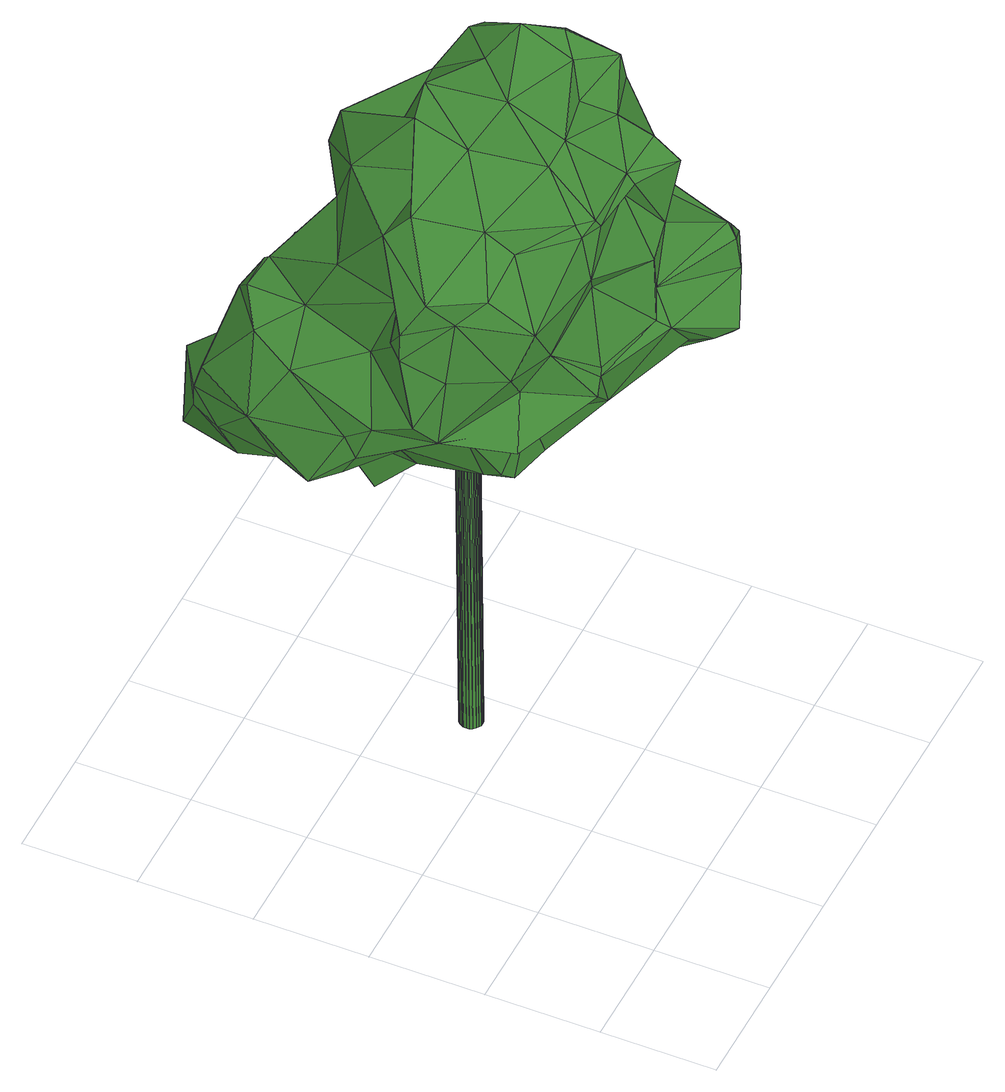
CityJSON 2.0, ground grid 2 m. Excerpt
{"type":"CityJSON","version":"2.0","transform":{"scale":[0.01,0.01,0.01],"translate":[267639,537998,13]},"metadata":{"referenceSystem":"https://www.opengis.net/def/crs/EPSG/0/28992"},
"CityObjects":{
"tree1":{"type":"SolitaryVegetationObject","attributes":{"gtid":678,"crown_width_m":6.84,"crown_median_z":22.64,"crown_r50_m":0.293,"crown_porosity":0.895,"trunk_H_m":9.11,"trunk_DBH_m":0.389,"trunk_radius_m":0.195,"trunk_base_height_m":13.53,"original_gtid":"680"},"geometry":[{"type":"Solid","lod":"3","boundaries":[[[[0,1,2]],[[3,4,5]],[[6,7,8]],[[9,2,10]],[[11,12,13]],[[14,15,16]],[[17,3,5]],[[18,14,16]],[[19,20,21]],[[22,23,24]],[[25,26,27]],[[28,29,30]],[[31,21,20]],[[31,32,21]],[[33,34,35]],[[36,37,38]],[[39,40,41]],[[36,42,43]],[[44,45,46]],[[14,45,44]],[[47,21,32]],[[48,49,50]],[[51,52,53]],[[6,54,7]],[[55,56,57]],[[58,59,60]],[[60,59,61]],[[62,63,64]],[[32,65,47]],[[53,66,67]],[[35,68,69]],[[70,71,46]],[[72,25,28]],[[73,74,75]],[[76,77,34]],[[78,34,77]],[[60,79,80]],[[81,11,82]],[[83,3,17]],[[57,56,84]],[[75,85,86]],[[87,88,89]],[[90,91,92]],[[93,94,95]],[[61,79,60]],[[96,66,57]],[[96,57,84]],[[37,97,92]],[[98,99,10]],[[18,16,100]],[[21,101,19]],[[64,102,103]],[[69,104,105]],[[42,39,106]],[[107,108,109]],[[65,110,94]],[[65,94,47]],[[111,86,103]],[[36,38,42]],[[95,112,113]],[[114,115,116]],[[117,80,118]],[[119,120,121]],[[64,85,74]],[[31,122,32]],[[71,70,123]],[[124,115,114]],[[125,126,127]],[[80,117,5]],[[128,61,59]],[[9,129,2]],[[130,121,120]],[[130,120,131]],[[132,133,37]],[[134,133,132]],[[53,83,51]],[[135,136,41]],[[135,41,40]],[[69,55,51]],[[17,117,76]],[[137,138,110]],[[139,140,141]],[[142,143,144]],[[9,143,142]],[[145,25,72]],[[146,147,124]],[[5,117,17]],[[148,149,112]],[[3,109,4]],[[3,6,109]],[[35,150,68]],[[65,122,151]],[[65,151,110]],[[32,122,65]],[[152,11,153]],[[74,73,154]],[[155,59,147]],[[26,156,27]],[[12,157,73]],[[154,73,157]],[[158,95,94]],[[159,160,151]],[[161,74,162]],[[163,164,31]],[[137,110,90]],[[137,90,97]],[[151,90,110]],[[150,35,34]],[[111,103,102]],[[74,161,64]],[[136,165,106]],[[166,167,168]],[[61,128,169]],[[100,156,18]],[[84,56,104]],[[69,105,55]],[[15,170,171]],[[170,172,171]],[[69,51,35]],[[114,146,124]],[[173,165,174]],[[157,175,154]],[[176,14,44]],[[132,104,68]],[[54,177,7]],[[135,40,178]],[[179,178,40]],[[36,180,37]],[[181,182,11]],[[135,162,154]],[[135,154,136]],[[147,146,114]],[[183,184,185]],[[186,1,0]],[[98,167,166]],[[88,87,187]],[[134,188,40]],[[159,185,189]],[[190,44,46]],[[39,41,106]],[[136,106,41]],[[91,90,151]],[[53,54,83]],[[15,14,176]],[[191,192,125]],[[90,92,97]],[[140,193,141]],[[36,43,158]],[[194,167,131]],[[139,184,183]],[[28,193,72]],[[14,18,45]],[[94,138,158]],[[195,158,138]],[[68,134,132]],[[151,164,159]],[[129,0,2]],[[46,71,149]],[[161,196,64]],[[42,106,165]],[[197,198,199]],[[33,51,83]],[[35,51,33]],[[134,40,39]],[[58,60,108]],[[182,200,11]],[[201,81,202]],[[203,81,201]],[[147,114,155]],[[124,147,107]],[[204,0,142]],[[46,45,205]],[[18,205,45]],[[147,59,58]],[[147,58,108]],[[144,143,206]],[[144,206,207]],[[91,151,160]],[[128,13,73]],[[61,169,79]],[[169,208,79]],[[37,180,97]],[[97,180,137]],[[30,141,193]],[[39,133,134]],[[163,139,164]],[[139,183,164]],[[158,112,95]],[[207,209,144]],[[209,49,144]],[[102,63,111]],[[157,203,202]],[[59,155,153]],[[94,110,138]],[[42,165,43]],[[210,211,212]],[[156,100,191]],[[136,175,165]],[[73,75,128]],[[118,62,77]],[[16,171,100]],[[173,174,190]],[[78,77,62]],[[122,31,164]],[[162,74,154]],[[169,128,75]],[[4,108,213]],[[60,213,108]],[[37,133,38]],[[62,64,196]],[[62,196,214]],[[37,92,132]],[[78,214,188]],[[78,188,150]],[[104,92,84]],[[169,215,208]],[[107,198,115]],[[124,107,115]],[[216,115,198]],[[103,86,85]],[[107,8,198]],[[23,50,209]],[[72,193,140]],[[217,218,145]],[[42,38,133]],[[202,165,175]],[[140,139,72]],[[186,185,1]],[[185,184,1]],[[203,157,12]],[[11,13,153]],[[73,13,12]],[[122,164,151]],[[80,5,213]],[[4,213,5]],[[170,182,172]],[[15,182,170]],[[181,172,182]],[[109,8,107]],[[6,8,109]],[[127,130,27]],[[27,130,131]],[[117,118,77]],[[20,163,31]],[[101,93,218]],[[101,218,19]],[[100,192,191]],[[89,88,219]],[[89,219,207]],[[118,215,220]],[[216,198,197]],[[24,116,22]],[[36,158,195]],[[116,221,114]],[[222,204,142]],[[222,142,144]],[[98,206,99]],[[223,224,119]],[[119,126,223]],[[125,223,126]],[[186,66,189]],[[186,189,185]],[[96,189,66]],[[209,50,49]],[[23,22,225]],[[216,22,115]],[[116,115,22]],[[197,23,225]],[[22,216,225]],[[219,88,210]],[[7,177,8]],[[197,225,216]],[[21,93,101]],[[21,47,93]],[[66,52,57]],[[81,203,226]],[[152,181,11]],[[117,77,76]],[[145,93,95]],[[59,153,128]],[[13,128,153]],[[34,33,227]],[[217,20,218]],[[145,218,93]],[[19,218,20]],[[3,83,54]],[[99,9,10]],[[111,169,86]],[[210,172,181]],[[150,228,68]],[[134,68,228]],[[51,55,52]],[[68,104,69]],[[99,143,9]],[[219,210,212]],[[180,195,137]],[[36,195,180]],[[15,176,200]],[[15,200,182]],[[96,91,160]],[[84,91,96]],[[189,160,159]],[[96,160,189]],[[229,131,120]],[[55,57,52]],[[150,34,78]],[[48,144,49]],[[20,217,163]],[[66,53,52]],[[221,116,211]],[[221,211,210]],[[114,221,155]],[[139,217,72]],[[163,217,139]],[[217,145,72]],[[229,87,131]],[[87,194,131]],[[104,132,92]],[[214,78,62]],[[70,205,156]],[[18,156,205]],[[195,138,137]],[[162,135,178]],[[162,178,161]],[[24,209,211]],[[212,211,209]],[[42,133,39]],[[202,175,157]],[[171,230,100]],[[15,171,16]],[[66,186,0]],[[66,0,204]],[[142,0,129]],[[142,129,9]],[[92,91,84]],[[188,134,228]],[[188,228,150]],[[120,224,100]],[[46,205,70]],[[70,156,26]],[[229,230,187]],[[229,187,87]],[[88,187,210]],[[172,210,187]],[[172,187,230]],[[173,190,148]],[[148,112,173]],[[230,171,172]],[[48,50,199]],[[168,194,87]],[[27,28,25]],[[29,28,27]],[[190,46,149]],[[190,149,148]],[[173,43,165]],[[173,112,43]],[[112,158,43]],[[184,139,141]],[[93,47,94]],[[30,29,10]],[[10,2,30]],[[141,30,2]],[[30,193,28]],[[154,175,136]],[[203,201,202]],[[12,226,203]],[[10,29,231]],[[188,179,40]],[[188,214,179]],[[192,224,223]],[[123,26,25]],[[113,149,71]],[[11,226,12]],[[81,226,11]],[[202,190,174]],[[202,174,165]],[[112,149,113]],[[75,74,85]],[[11,200,82]],[[75,86,169]],[[81,200,176]],[[81,82,200]],[[64,103,85]],[[24,211,116]],[[192,100,224]],[[71,123,113]],[[113,123,95]],[[145,95,123]],[[145,123,25]],[[4,109,108]],[[80,213,60]],[[204,67,66]],[[198,144,199]],[[144,48,199]],[[178,196,161]],[[179,196,178]],[[214,196,179]],[[164,185,159]],[[164,183,185]],[[184,141,1]],[[64,63,102]],[[63,220,111]],[[167,98,232]],[[27,131,29]],[[2,1,141]],[[44,81,176]],[[123,70,26]],[[202,81,44]],[[202,44,190]],[[55,105,56]],[[104,56,105]],[[156,127,27]],[[127,126,130]],[[191,127,156]],[[125,127,191]],[[210,152,221]],[[210,181,152]],[[155,221,152]],[[152,153,155]],[[199,50,197]],[[23,209,24]],[[219,212,209]],[[219,209,207]],[[54,6,3]],[[54,222,177]],[[108,107,233]],[[198,8,177]],[[198,177,144]],[[222,144,177]],[[125,192,223]],[[119,121,126]],[[232,231,131]],[[231,29,131]],[[168,167,194]],[[23,197,50]],[[34,227,76]],[[76,227,17]],[[220,215,111]],[[111,215,169]],[[207,166,89]],[[166,87,89]],[[166,168,87]],[[17,227,83]],[[83,227,33]],[[54,53,67]],[[222,54,67]],[[222,67,204]],[[147,233,107]],[[108,233,147]],[[62,118,63]],[[118,220,63]],[[166,207,206]],[[166,206,98]],[[131,167,232]],[[99,206,143]],[[10,231,98]],[[98,231,232]],[[208,215,79]],[[79,215,80]],[[118,80,215]],[[121,130,126]],[[120,100,230]],[[120,230,229]],[[120,119,224]],[[234,235,236]],[[234,236,237]],[[237,236,238]],[[237,238,239]],[[236,235,240]],[[236,240,238]],[[238,240,241]],[[238,241,239]],[[240,235,242]],[[240,242,241]],[[241,242,243]],[[241,243,239]],[[242,235,244]],[[242,244,243]],[[243,244,245]],[[243,245,239]],[[244,235,246]],[[244,246,245]],[[245,246,247]],[[245,247,239]],[[246,235,248]],[[246,248,247]],[[247,248,249]],[[247,249,239]],[[248,235,250]],[[248,250,249]],[[249,250,251]],[[249,251,239]],[[250,235,252]],[[250,252,251]],[[251,252,253]],[[251,253,239]],[[252,235,254]],[[252,254,253]],[[253,254,255]],[[253,255,239]],[[254,235,256]],[[254,256,255]],[[255,256,257]],[[255,257,239]],[[256,235,258]],[[256,258,257]],[[257,258,259]],[[257,259,239]],[[258,235,260]],[[258,260,259]],[[259,260,261]],[[259,261,239]],[[260,235,262]],[[260,262,261]],[[261,262,263]],[[261,263,239]],[[262,235,264]],[[262,264,263]],[[263,264,265]],[[263,265,239]],[[264,235,266]],[[264,266,265]],[[265,266,267]],[[265,267,239]],[[266,235,268]],[[266,268,267]],[[267,268,269]],[[267,269,239]],[[268,235,270]],[[268,270,269]],[[269,270,271]],[[269,271,239]],[[270,235,272]],[[270,272,271]],[[271,272,273]],[[271,273,239]],[[272,235,274]],[[272,274,273]],[[273,274,275]],[[273,275,239]],[[274,235,276]],[[274,276,275]],[[275,276,277]],[[275,277,239]],[[276,235,278]],[[276,278,277]],[[277,278,279]],[[277,279,239]],[[278,235,280]],[[278,280,279]],[[279,280,281]],[[279,281,239]],[[280,235,282]],[[280,282,281]],[[281,282,283]],[[281,283,239]],[[282,235,234]],[[282,234,283]],[[283,234,237]],[[283,237,239]]]]}]}
},
"vertices":[
[206,421,824],[178,524,787],[261,415,698],[281,238,1184],[418,247,1248],[310,234,1279],[337,263,1108],[318,238,957],[411,186,999],[261,361,713],[378,439,632],[584,479,1102],[657,544,1172],[586,429,1162],[628,585,951],[701,501,915],[687,566,881],[276,251,1276],[622,597,889],[155,883,716],[137,789,714],[154,884,718],[530,136,913],[503,146,887],[527,170,900],[353,707,721],[472,659,841],[456,583,760],[340,576,736],[408,497,672],[351,501,685],[116,772,728],[96,839,826],[139,351,1215],[207,388,1294],[63,423,1244],[249,732,1065],[151,734,1147],[288,630,1163],[295,698,1288],[289,674,1370],[361,682,1280],[320,680,1122],[331,710,1081],[521,641,971],[524,642,943],[458,735,902],[187,893,851],[477,190,897],[480,237,839],[482,163,899],[101,390,1182],[92,402,1057],[142,313,1053],[223,281,1052],[43,460,1128],[95,470,1114],[51,440,978],[529,254,1171],[555,258,1173],[482,176,1293],[576,298,1239],[385,430,1404],[485,363,1435],[470,447,1494],[92,837,871],[91,415,920],[194,321,981],[107,518,1322],[41,458,1186],[459,722,868],[446,748,894],[295,681,690],[586,484,1258],[524,534,1412],[562,425,1316],[281,266,1293],[327,333,1353],[262,442,1404],[480,221,1330],[417,239,1297],[594,567,1027],[565,512,1029],[164,281,1147],[139,553,1023],[515,424,1446],[546,351,1394],[558,357,769],[566,289,762],[545,324,757],[77,727,1053],[83,667,984],[131,663,1087],[215,878,810],[203,837,895],[350,812,896],[51,511,945],[123,759,1100],[386,401,772],[331,347,735],[659,578,792],[222,886,731],[507,387,1472],[510,388,1472],[131,501,1161],[56,481,1147],[362,683,1247],[444,201,1036],[471,198,1157],[421,194,1121],[77,817,935],[539,306,1422],[384,798,963],[390,785,893],[653,154,992],[593,123,979],[625,160,953],[300,239,1298],[376,327,1370],[629,537,637],[604,533,672],[563,566,680],[75,788,816],[408,750,851],[596,132,1036],[576,601,663],[575,598,662],[546,566,693],[583,393,1203],[254,381,718],[545,564,691],[475,500,713],[130,607,1201],[237,657,1234],[222,625,1330],[440,591,1353],[418,655,1279],[145,783,1068],[196,754,1004],[203,652,755],[233,590,624],[242,521,696],[264,339,860],[315,333,738],[358,244,846],[299,804,771],[604,146,1056],[603,150,1058],[410,766,953],[411,769,953],[125,478,1364],[51,726,887],[568,319,1023],[551,329,1092],[522,567,1302],[592,275,1054],[527,629,853],[546,586,1221],[283,786,939],[31,611,809],[53,559,909],[476,539,1444],[513,545,1408],[134,761,725],[101,696,764],[407,673,1145],[432,350,806],[401,410,779],[561,472,806],[605,327,1305],[720,442,926],[665,509,812],[711,415,915],[361,680,1074],[460,629,1075],[444,622,1237],[602,572,1007],[304,232,952],[426,579,1379],[308,578,1368],[153,743,1139],[638,384,978],[673,431,959],[120,696,790],[188,546,797],[57,565,826],[132,498,833],[629,400,861],[253,530,1446],[49,538,874],[482,648,995],[583,561,706],[597,580,684],[236,590,625],[500,509,761],[204,764,1041],[428,489,1438],[493,123,911],[425,165,979],[476,159,909],[602,481,964],[546,526,1097],[489,609,1116],[652,569,1165],[139,299,902],[522,641,886],[386,310,787],[479,274,774],[484,287,1344],[482,236,837],[607,347,914],[565,224,941],[520,266,925],[417,226,1278],[286,528,1495],[484,286,1347],[514,90,928],[236,798,767],[231,864,734],[544,286,771],[462,342,1373],[613,206,977],[277,225,935],[630,539,638],[630,537,639],[512,101,918],[653,566,1162],[220,342,1251],[248,498,1346],[593,479,774],[657,495,797],[416,472,668],[418,475,695],[526,269,1078],[366,475,53],[346,475,53],[365,480,53],[378,489,964],[377,494,963],[358,489,964],[363,485,53],[375,499,963],[360,489,53],[372,503,963],[355,492,53],[368,506,963],[351,494,53],[363,508,963],[346,494,53],[358,509,963],[341,494,53],[353,508,964],[336,492,53],[348,506,964],[332,489,53],[344,503,964],[329,484,53],[341,499,964],[327,480,53],[340,494,964],[327,475,53],[339,489,964],[327,470,53],[340,484,964],[329,465,53],[342,479,964],[333,461,53],[345,475,964],[337,458,53],[349,472,964],[341,456,53],[354,470,964],[346,455,53],[359,470,964],[351,456,53],[364,470,964],[356,458,53],[368,472,964],[360,461,53],[372,476,964],[363,465,53],[375,480,964],[365,470,53],[377,484,964]
]}
